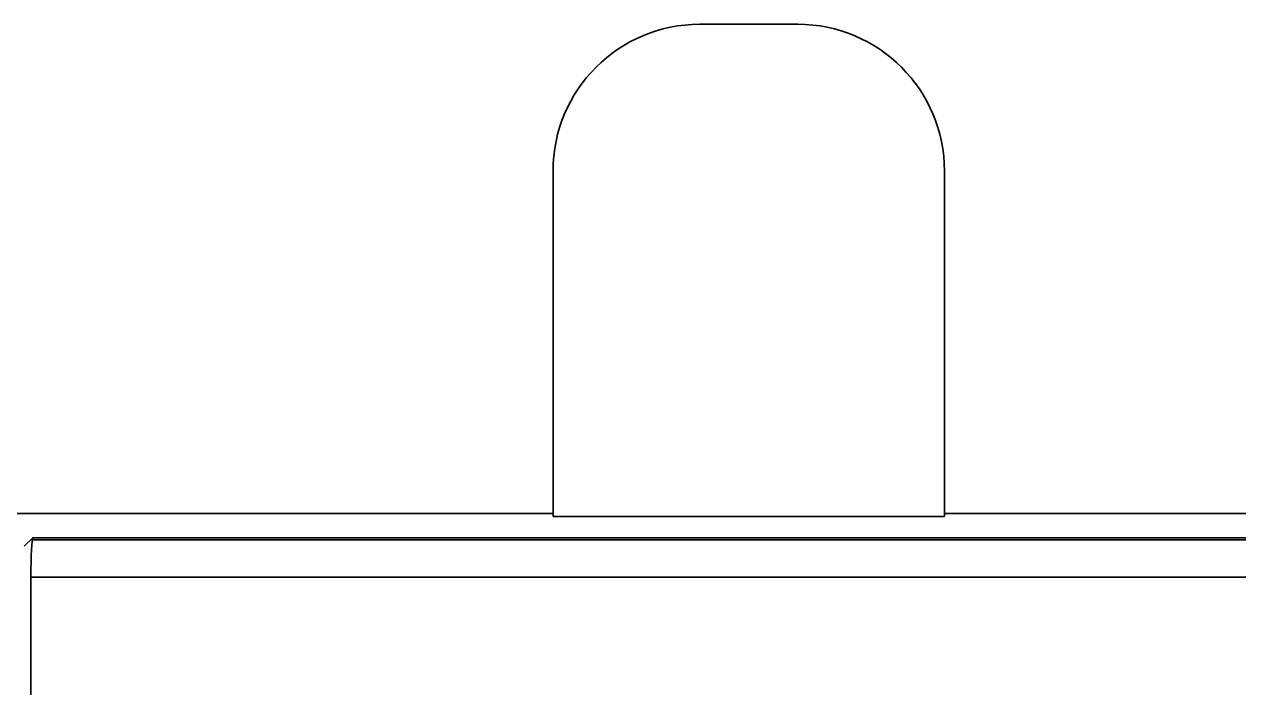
# Model space of a CAD drawing. Header units: millimetres. Extents: x 158 to 1533, y 732 to 1642.
# Drawn here: x 480.45 to 505.27, y 1051.09 to 1064.65 of the extents above; entities that cross this region are included whole.
import ezdxf

# ---------------------------------------------------------------- set-up
doc = ezdxf.new("R2010")
doc.units = ezdxf.units.MM
doc.layers.add('1', color=7, linetype='Continuous', true_color=0xffffff)

msp = doc.modelspace()

# ---------------------------------------------------------------- linework, layer by layer
at = {"layer": '1', "color": 7, "linetype": 'Continuous', "lineweight": 35}
for p, q in [((496.257, 1064.655), (494.257, 1064.655)), ((491.257, 1061.655), (491.257, 1054.655)), ((499.257, 1054.655), (499.257, 1061.655)), ((491.257, 1054.655), (474.257, 1054.655)), ((491.257, 1054.592), (491.257, 1054.655)), ((499.257, 1054.592), (491.257, 1054.592)), ((499.257, 1054.655), (499.257, 1054.592)), ((516.257, 1054.655), (499.257, 1054.655)), ((480.451, 1053.983), (480.626, 1054.157)), ((480.615, 1054.117), (566.137, 1054.117)), ((480.626, 1054.157), (566.126, 1054.157)), ((480.586, 1048.416), (480.586, 1053.354)), ((566.166, 1053.354), (480.586, 1053.354))]:
    msp.add_line(p, q, dxfattribs=at)
for centre, start, end in [((494.257, 1061.655), 90, 180), ((496.257, 1061.655), 0, 90)]:
    msp.add_arc(centre, 3, start, end, dxfattribs=at)
msp.add_ellipse((480.628, 1053.354), major_axis=(0, 0.804), ratio=0.052408, start_param=0.05236, end_param=1.570796, dxfattribs=at)

doc.saveas('drawing.dxf')
